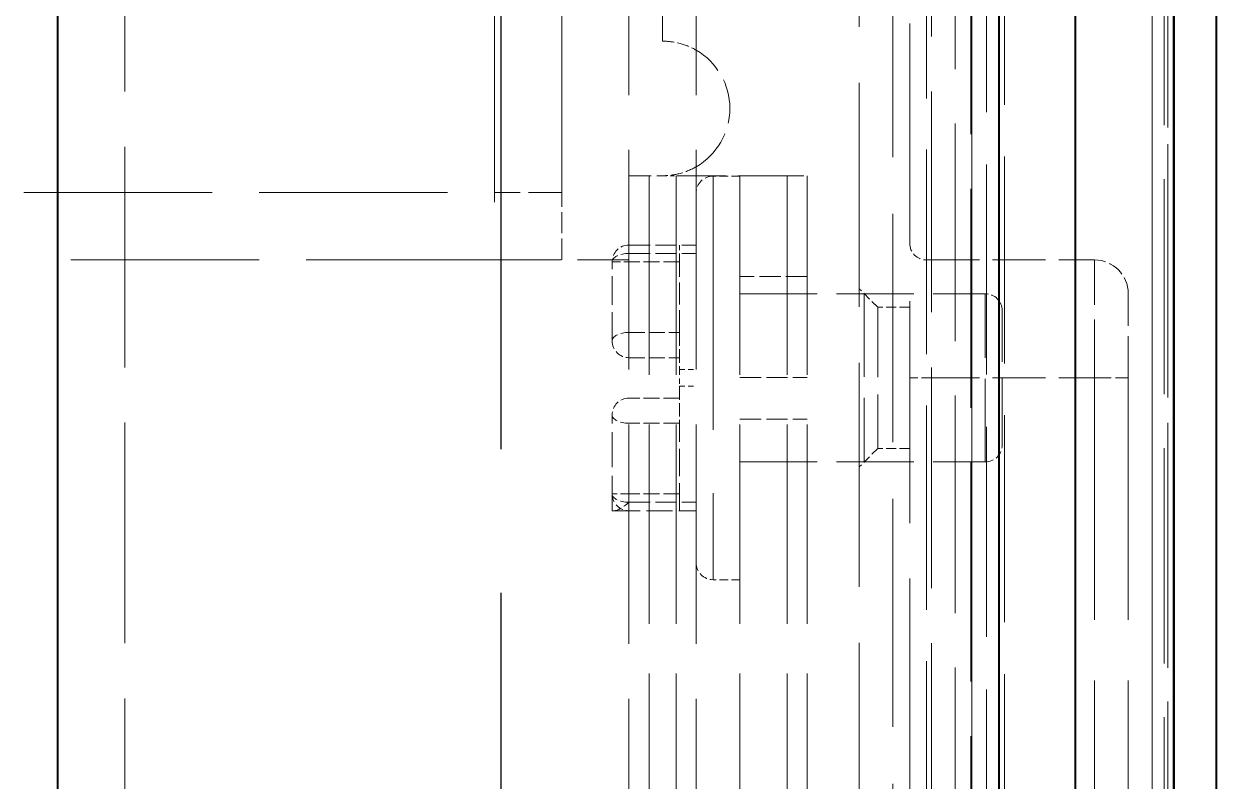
# Model space of a CAD drawing. Header units: millimetres. Extents: x 0 to 2523, y 0 to 1782.
# Drawn here: x 530.71 to 566.18, y 848.57 to 871.08 of the extents above; entities that cross this region are included whole.
import ezdxf

# ---------------------------------------------------------------- set-up
doc = ezdxf.new("R2010")
doc.units = ezdxf.units.MM
doc.header["$LTSCALE"] = 3
for name, pattern in [('CHAIN', [0.3543, 0.2362, -0.0295, 0.0591, -0.0295]), ('DASHED', [0.2067, 0.1654, -0.0413]), ('DOUBLE_DASH_CHAIN', [1.2403, 0.6614, -0.0827, 0.1654, -0.0827, 0.1654, -0.0827])]:
    doc.linetypes.add(name, pattern=pattern)
for name, color, linetype, lineweight in [('가려진 것(ISO)', 2, 'DASHED', 18), ('가려진 좁은 것(ISO)', 2, 'DASHED', 18), ('가시적인 것(ISO)', 3, 'Continuous', 40), ('가시적인 좁은 것(ISO)', 3, 'Continuous', 35), ('단면선(ISO)', 7, 'CHAIN', 25)]:
    doc.layers.add(name, color=color, linetype=linetype, lineweight=lineweight)

# ---------------------------------------------------------------- blocks, each defined once
blk = doc.blocks.new('2dTransSection1')
at = {"layer": '단면선(ISO)', "linetype": 'DOUBLE_DASH_CHAIN', "ltscale": 5.732075}
blk.add_line((181.637, 243.488), (181.637, 325.427), dxfattribs=at)

msp = doc.modelspace()

# ---------------------------------------------------------------- linework, layer by layer
at = {"layer": '가려진 것(ISO)', "ltscale": 13.223674}
for p, q in [((533.7116, 746.0669), (533.7116, 951.0669)), ((557.7116, 951.0669), (557.7116, 746.0669))]:
    msp.add_line(p, q, dxfattribs=at)
at = {"layer": '가려진 것(ISO)', "ltscale": 13.155773}
for p, q in [((548.7116, 771.0669), (548.7116, 926.0669)), ((550.7116, 771.0669), (550.7116, 926.0669))]:
    msp.add_line(p, q, dxfattribs=at)
at = {"layer": '가려진 것(ISO)', "ltscale": 13.822656}
msp.add_line((546.7116, 924.0669), (546.7116, 864.0669), dxfattribs=at)
at = {"layer": '가려진 것(ISO)', "ltscale": 13.04229}
msp.add_line((558.4116, 805.0388), (558.4116, 894.0016), dxfattribs=at)
at = {"layer": '가려진 것(ISO)', "ltscale": 13.116171}
msp.add_line((558.8808, 819.0002), (558.8808, 884.0669), dxfattribs=at)
at = {"layer": '가려진 것(ISO)', "ltscale": 12.584246}
msp.add_line((559.3432, 806.032), (559.3432, 884.0669), dxfattribs=at)
at = {"layer": '가려진 것(ISO)', "ltscale": 13.302197}
msp.add_line((557.0616, 823.2438), (557.0616, 880.9847), dxfattribs=at)
at = {"layer": '가려진 것(ISO)', "ltscale": 13.426841}
msp.add_line((555.5616, 821.0366), (555.5616, 879.3185), dxfattribs=at)
at = {"layer": '가려진 것(ISO)', "ltscale": 5.39654}
msp.add_line((549.7116, 879.0669), (549.7116, 870.5669), dxfattribs=at)
at = {"layer": '가려진 것(ISO)', "ltscale": 1.329628}
msp.add_line((548.7116, 866.5669), (549.7116, 866.5669), dxfattribs=at)
at = {"layer": '가려진 것(ISO)', "ltscale": 0.256004}
msp.add_line((549.7116, 866.5669), (550.115, 866.5669), dxfattribs=at)
at = {"layer": '가려진 것(ISO)', "ltscale": 11.933559}
for p, q in [((550.115, 866.5669), (550.115, 829.5669)), ((552.0116, 866.5669), (552.0116, 829.5669)), ((554.0116, 866.5669), (554.0116, 829.5669))]:
    msp.add_line(p, q, dxfattribs=at)
at = {"layer": '가려진 것(ISO)', "ltscale": 2.940551}
msp.add_line((553.415, 866.5669), (550.115, 866.5669), dxfattribs=at)
at = {"layer": '가려진 것(ISO)', "ltscale": 0.507819}
for p, q in [((552.0116, 866.5569), (551.2116, 866.5569)), ((552.0116, 854.5569), (551.2116, 854.5569))]:
    msp.add_line(p, q, dxfattribs=at)
at = {"layer": '가려진 것(ISO)', "ltscale": 1.00689}
msp.add_line((553.415, 866.5669), (554.0116, 866.5669), dxfattribs=at)
at = {"layer": '가려진 것(ISO)', "ltscale": 11.288502}
for p, q in [((530.7116, 866.0669), (544.7116, 866.0669)), ((544.7116, 864.0669), (530.7116, 864.0669))]:
    msp.add_line(p, q, dxfattribs=at)
at = {"layer": '가려진 것(ISO)', "ltscale": 1.994494}
msp.add_line((546.7116, 866.0669), (544.7116, 866.0669), dxfattribs=at)
at = {"layer": '가려진 것(ISO)', "ltscale": 1.269698}
for p, q in [((546.7116, 864.0669), (546.7116, 866.0669)), ((548.7116, 864.5069), (550.7116, 864.5069)), ((554.0116, 863.5669), (552.0116, 863.5669)), ((552.0116, 859.3331), (554.0116, 859.3331))]:
    msp.add_line(p, q, dxfattribs=at)
at = {"layer": '가려진 것(ISO)', "ltscale": 0.498548}
msp.add_line((550.2116, 864.0069), (550.2116, 864.5069), dxfattribs=at)
at = {"layer": '가려진 것(ISO)', "ltscale": 3.989087}
for p, q in [((544.7116, 864.0669), (548.7116, 864.0669)), ((559.8116, 858.5569), (559.8116, 862.5569))]:
    msp.add_line(p, q, dxfattribs=at)
at = {"layer": '가려진 것(ISO)', "ltscale": 1.722727}
msp.add_line((548.2116, 861.6569), (548.2116, 864.0069), dxfattribs=at)
at = {"layer": '가려진 것(ISO)', "ltscale": 1.333188}
msp.add_line((550.2116, 861.9069), (550.2116, 864.0069), dxfattribs=at)
at = {"layer": '가려진 것(ISO)', "ltscale": 3.174394}
msp.add_line((557.5616, 864.0616), (562.5616, 864.0616), dxfattribs=at)
at = {"layer": '가려진 것(ISO)', "ltscale": 4.634662}
for p, q in [((552.0116, 863.0569), (559.3116, 863.0569)), ((552.0116, 858.0569), (559.3116, 858.0569))]:
    msp.add_line(p, q, dxfattribs=at)
at = {"layer": '가려진 것(ISO)', "ltscale": 0.493735}
for p, q in [((556.1116, 862.6569), (555.5616, 863.2069)), ((556.1116, 858.4569), (555.5616, 857.9069))]:
    msp.add_line(p, q, dxfattribs=at)
at = {"layer": '가려진 것(ISO)', "ltscale": 2.493142}
msp.add_line((563.5616, 860.5616), (563.5616, 863.0616), dxfattribs=at)
at = {"layer": '가려진 것(ISO)', "ltscale": 4.188547}
msp.add_line((556.1116, 862.6569), (556.1116, 858.4569), dxfattribs=at)
at = {"layer": '가려진 것(ISO)', "ltscale": 0.603054}
for p, q in [((557.0616, 862.6569), (556.1116, 862.6569)), ((557.0616, 858.4569), (556.1116, 858.4569))]:
    msp.add_line(p, q, dxfattribs=at)
at = {"layer": '가려진 것(ISO)', "ltscale": 0.80633}
for p, q in [((550.2116, 861.9069), (550.2116, 860.8069)), ((550.2116, 860.3069), (550.2116, 859.2069))]:
    msp.add_line(p, q, dxfattribs=at)
at = {"layer": '가려진 것(ISO)', "ltscale": 0.952248}
for p, q in [((548.7116, 861.1569), (550.2116, 861.1569)), ((550.2116, 859.9569), (548.7116, 859.9569))]:
    msp.add_line(p, q, dxfattribs=at)
at = {"layer": '가려진 것(ISO)', "ltscale": 0.332332}
msp.add_line((550.2116, 860.8069), (550.2116, 860.3069), dxfattribs=at)
at = {"layer": '가려진 것(ISO)', "ltscale": 14.513788}
msp.add_line((563.5616, 860.5616), (563.5616, 833.5616), dxfattribs=at)
at = {"layer": '가려진 것(ISO)', "ltscale": 2.089287}
msp.add_line((548.2116, 856.6069), (548.2116, 859.4569), dxfattribs=at)
at = {"layer": '가려진 것(ISO)', "ltscale": 1.650637}
msp.add_line((550.2116, 856.6069), (550.2116, 859.2069), dxfattribs=at)
at = {"layer": '가려진 것(ISO)', "ltscale": 0.189734}
msp.add_line((548.2116, 856.6069), (548.2786, 856.6069), dxfattribs=at)
at = {"layer": '가려진 것(ISO)', "ltscale": 1.544617}
msp.add_line((548.2786, 856.6069), (550.7116, 856.6069), dxfattribs=at)
at = {"layer": '가려진 것(ISO)', "ltscale": 2.659358}
msp.add_arc((549.7116, 868.5669), 2, 300, 60, dxfattribs=at)
at = {"layer": '가려진 것(ISO)', "ltscale": 0.498548}
for centre, start, end in [((551.2116, 866.0569), 90, 180), ((548.7116, 864.0069), 90, 180), ((557.5616, 864.5616), 180, 270), ((559.3116, 862.5569), 0, 90), ((548.7116, 861.6569), 180, 270), ((548.7116, 859.4569), 90, 180), ((559.3116, 858.5569), 270, 0), ((548.7116, 857.1069), 180, 270), ((551.2116, 855.0569), 180, 270)]:
    msp.add_arc(centre, 0.5, start, end, dxfattribs=at)
at = {"layer": '가려진 것(ISO)', "ltscale": 0.997197}
msp.add_arc((562.5616, 863.0616), 1, 0, 90, dxfattribs=at)
at = {"layer": '가려진 것(ISO)', "ltscale": 0.433106}
msp.add_ellipse((548.7116, 857.1067), major_axis=(0.4829, 0.4828), ratio=0.2679384, start_param=3.4034155, end_param=4.4507531, dxfattribs=at)
at = {"layer": '가려진 것(ISO)', "ltscale": 0.694281}
for points, knots in [([(549.7116, 870.5669), (549.7234, 870.5668), (549.7351, 870.5668), (549.8935, 870.564), (550.0622, 870.5436), (550.3988, 870.4532), (550.5665, 870.3827), (550.7116, 870.2989)], [-0.82888396, -0.82888396, -0.82888396, -0.82888396, -0.82489887, -0.82489887, -0.77462472, -0.77462472, -0.72435056, -0.72435056, -0.72435056, -0.72435056]), ([(550.7116, 866.8348), (550.5665, 866.751), (550.3988, 866.6806), (550.0622, 866.5901), (549.8935, 866.5697), (549.7351, 866.567), (549.7234, 866.5669), (549.7116, 866.5669)], [-0.30606206, -0.30606206, -0.30606206, -0.30606206, -0.2557879, -0.2557879, -0.20551375, -0.20551375, -0.20152866, -0.20152866, -0.20152866, -0.20152866])]:
    msp.add_open_spline(points, degree=3, knots=knots, dxfattribs=at)
at = {"layer": '가려진 좁은 것(ISO)', "ltscale": 13.822656}
msp.add_line((544.7116, 924.0669), (544.7116, 864.0669), dxfattribs=at)
at = {"layer": '가려진 좁은 것(ISO)', "ltscale": 13.039324}
for p, q in [((558.9057, 893.9627), (558.9057, 805.0202)), ((558.9057, 805.0202), (558.9057, 893.9627))]:
    msp.add_line(p, q, dxfattribs=at)
at = {"layer": '가려진 좁은 것(ISO)', "ltscale": 13.662825}
msp.add_line((556.5616, 816.2883), (556.5616, 884.0669), dxfattribs=at)
at = {"layer": '가려진 좁은 것(ISO)', "ltscale": 12.260735}
msp.add_line((557.5616, 823.2438), (557.5616, 884.0669), dxfattribs=at)
at = {"layer": '가려진 좁은 것(ISO)', "ltscale": 12.408393}
msp.add_line((559.8808, 814.8169), (559.8808, 884.0669), dxfattribs=at)
at = {"layer": '가려진 좁은 것(ISO)', "ltscale": 12.95251}
msp.add_line((564.2751, 795.7166), (564.2752, 884.067), dxfattribs=at)
at = {"layer": '가려진 좁은 것(ISO)', "ltscale": 12.510248}
msp.add_line((564.2751, 884.0669), (564.2751, 798.7332), dxfattribs=at)
at = {"layer": '가려진 좁은 것(ISO)', "ltscale": 12.900647}
msp.add_line((564.6331, 804.0699), (564.6331, 884.0669), dxfattribs=at)
at = {"layer": '가려진 좁은 것(ISO)', "ltscale": 12.952355}
msp.add_line((564.7434, 795.7173), (564.7428, 884.0666), dxfattribs=at)
at = {"layer": '가려진 좁은 것(ISO)', "ltscale": 13.356773}
msp.add_line((564.7434, 884.0669), (564.7434, 801.2415), dxfattribs=at)
at = {"layer": '가려진 좁은 것(ISO)', "ltscale": 11.933559}
for p, q in [((549.3083, 866.5669), (549.3083, 829.5669)), ((553.415, 866.5669), (553.415, 829.5669))]:
    msp.add_line(p, q, dxfattribs=at)
at = {"layer": '가려진 좁은 것(ISO)', "ltscale": 15.198803}
msp.add_line((551.2116, 866.5569), (551.2116, 854.5569), dxfattribs=at)
at = {"layer": '가려진 좁은 것(ISO)', "ltscale": 0.498548}
for p, q in [((548.2116, 864.0069), (548.7116, 864.0069)), ((557.0616, 860.5616), (557.5616, 860.5616)), ((548.7116, 857.1069), (548.2116, 857.1069))]:
    msp.add_line(p, q, dxfattribs=at)
at = {"layer": '가려진 좁은 것(ISO)', "ltscale": 1.269698}
for p, q in [((548.7116, 864.2569), (550.7116, 864.2569)), ((552.0116, 860.5669), (554.0116, 860.5669)), ((548.7116, 856.8569), (550.7116, 856.8569))]:
    msp.add_line(p, q, dxfattribs=at)
at = {"layer": '가려진 좁은 것(ISO)', "ltscale": 0.952248}
for p, q in [((550.2116, 864.0069), (548.7116, 864.0069)), ((548.7116, 861.9069), (550.2116, 861.9069)), ((550.2116, 859.2069), (548.7116, 859.2069)), ((550.2116, 857.1069), (548.7116, 857.1069))]:
    msp.add_line(p, q, dxfattribs=at)
at = {"layer": '가려진 좁은 것(ISO)', "ltscale": 3.490439}
msp.add_line((562.5616, 860.5616), (562.5616, 864.0616), dxfattribs=at)
at = {"layer": '가려진 좁은 것(ISO)', "ltscale": 4.986384}
for p, q in [((555.7116, 863.0569), (555.7116, 858.0569)), ((559.3116, 858.0569), (559.3116, 863.0569))]:
    msp.add_line(p, q, dxfattribs=at)
at = {"layer": '가려진 좁은 것(ISO)', "ltscale": 0.317349}
for p, q in [((550.2116, 860.8069), (550.7116, 860.8069)), ((550.2116, 860.3069), (550.7116, 860.3069))]:
    msp.add_line(p, q, dxfattribs=at)
at = {"layer": '가려진 좁은 것(ISO)', "ltscale": 3.174394}
msp.add_line((557.5616, 860.5616), (562.5616, 860.5616), dxfattribs=at)
at = {"layer": '가려진 좁은 것(ISO)', "ltscale": 14.513788}
msp.add_line((562.5616, 860.5616), (562.5616, 833.5616), dxfattribs=at)
at = {"layer": '가려진 좁은 것(ISO)', "ltscale": 0.997197}
msp.add_line((562.5616, 860.5616), (563.5616, 860.5616), dxfattribs=at)
at = {"layer": '가려진 좁은 것(ISO)', "ltscale": 0.498548}
for centre, start_param, end_param in [((548.7116, 864.0069), 4.712389, 6.2831853), ((548.7116, 861.6569), 4.712389, 6.2831853), ((548.7116, 859.4569), 0, 1.5707963), ((548.7116, 857.1069), 0, 1.5707963)]:
    msp.add_ellipse(centre, major_axis=(-0.5, 0), ratio=0.5, start_param=start_param, end_param=end_param, dxfattribs=at)
at = {"layer": '가시적인 것(ISO)'}
for p, q in [((531.7116, 953.0669), (531.7116, 744.0669)), ((559.7116, 953.0669), (559.7116, 744.0669)), ((566.178, 891.639), (566.178, 822.1021)), ((561.9808, 891.4316), (561.9808, 804.0777)), ((564.9331, 804.0699), (564.9331, 884.0669))]:
    msp.add_line(p, q, dxfattribs=at)
at = {"layer": '가시적인 좁은 것(ISO)'}
msp.add_line((564.9073, 804.0699), (564.9073, 884.0669), dxfattribs=at)

# ---------------------------------------------------------------- block references
at = {"layer": '단면선(ISO)', "xscale": 3, "yscale": 3, "zscale": 3}
msp.add_blockref('2dTransSection1', (0, 0), dxfattribs=at)

doc.saveas('drawing.dxf')
